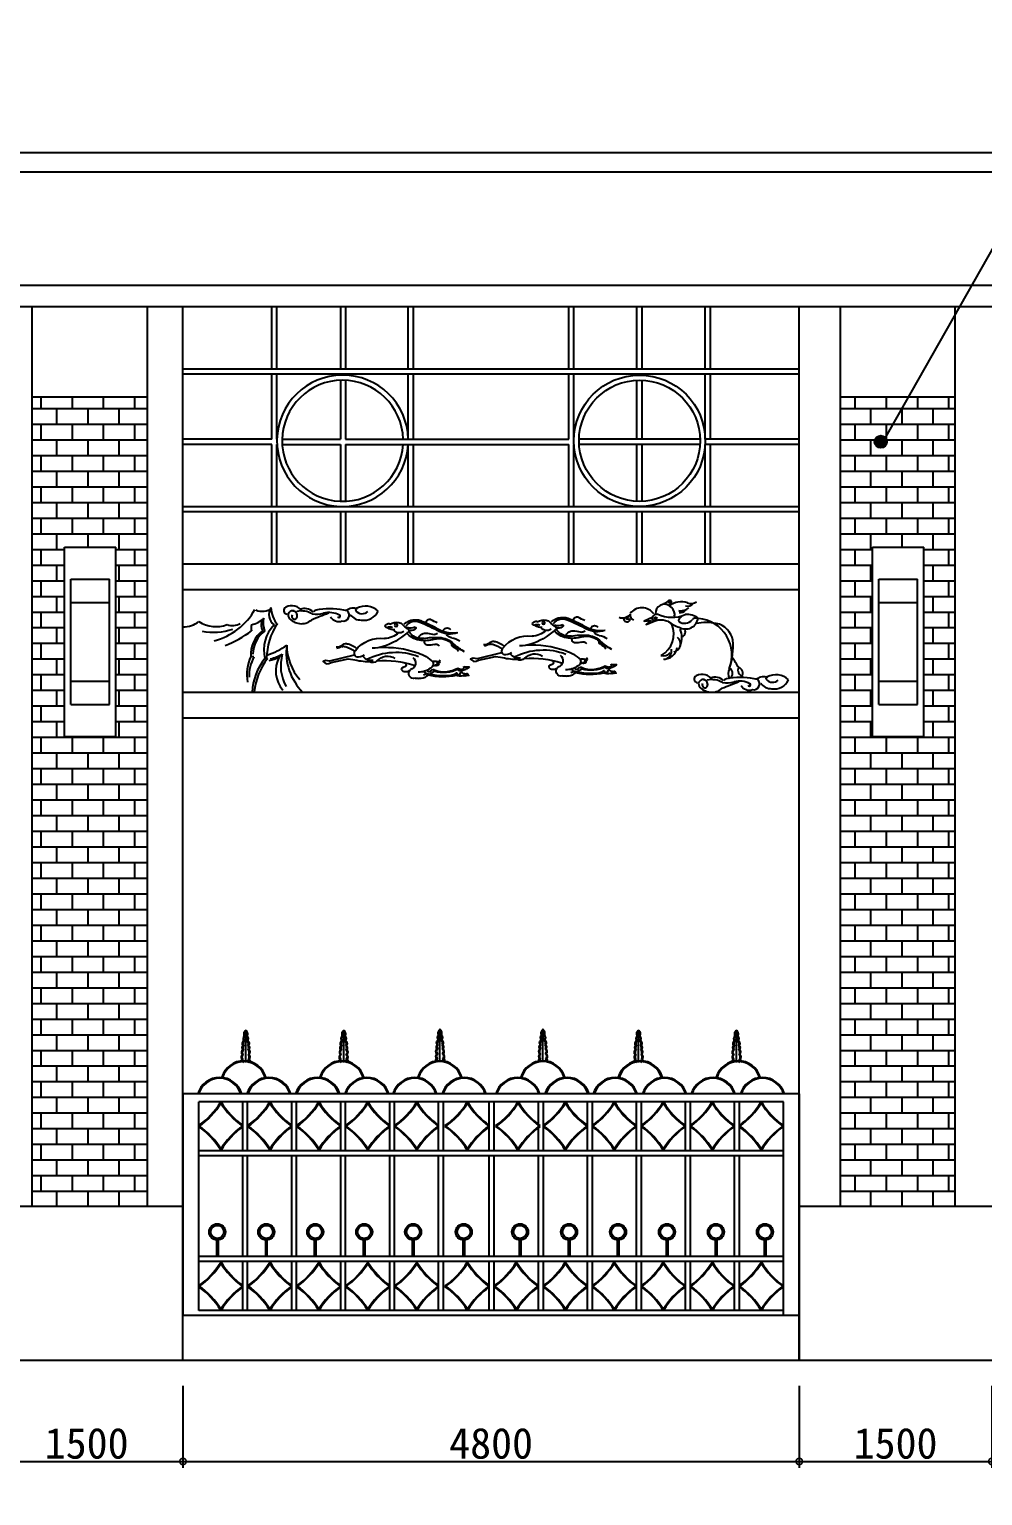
# Model space of a CAD drawing. Extents: x -1337 to 39675, y 27669 to 53445.
# Drawn here: x 24680 to 32106, y 29084 to 40504 of the extents above; entities that cross this region are included whole.
import ezdxf

# ---------------------------------------------------------------- set-up
doc = ezdxf.new("R2010")
doc.units = 0
doc.layers.get('0').update_dxf_attribs({"linetype": 'CONTINUOUS'})
doc.layers.get('DEFPOINTS').update_dxf_attribs({"linetype": 'CONTINUOUS'})
for name, color, linetype in [('LAYER1', 3, 'CONTINUOUS'), ('LAYER2', 4, 'CONTINUOUS'), ('S1', 140, 'CONTINUOUS'), ('S2', 3, 'CONTINUOUS'), ('植物', 92, 'CONTINUOUS')]:
    doc.layers.add(name, color=color, linetype=linetype)
doc.styles.get("Standard").update_dxf_attribs({"font": 'SimSun.ttf'})
doc.dimstyles.new('ISO-25', dxfattribs={"dimtxt": 240, "dimasz": 10, "dimexe": 1.25, "dimexo": 0.625, "dimgap": 20, "dimtad": 1, "dimdec": 0, "dimtxsty": 'STANDARD', "dimblk1": 'DOTSMALL', "dimblk2": 'DOTSMALL', "dimsah": 1, "dimcen": 2.5, "dimazin": 3, "dimtfac": 1, "dimtdec": 4, "dimtmove": 0, "dimatfit": 3, "dimtolj": 1, "dimtzin": 0})

# ---------------------------------------------------------------- blocks, each defined once
blk = doc.blocks.new('A$C233732FE')
at = {"layer": 'S1'}
blk.add_lwpolyline([(820, 444), (1016, 461), (1043, 478), (1065, 476), (1047, 451), (1028, 447), (1009, 448), (935, 438), (873, 431), (840, 415, -0.059079), (725, 357, 5.882484)], format="xyb", dxfattribs=at)
for points in [[(44, 75), (2, 60)], [(310, 108), (266, 85), (206, 61), (157, 47), (124, 45), (111, 50), (112, 39), (103, 32), (91, 32), (79, 42), (75, 42), (70, 34), (63, 25), (55, 25), (49, 20), (39, 18), (34, 11), (29, 0), (45, 1), (53, 8), (61, 3)]]:
    blk.add_lwpolyline(points, dxfattribs=at)
blk.add_circle((435, 556), 11.1, dxfattribs=at)
for centre, radius, start, end in [((453, 493), 88, 86.6452, 131.8438), ((232, -1313), 1907, 82.7631, 83.1924), ((495, 557), 31.8, 45.4202, 137.8628), ((488, 582), 30, 291.7247, 356.8427), ((305, 487), 8.15, 137.1909, 290.8014), ((306, 585), 92.7, 265.6419, 304.8415), ((325, 515), 39.7, 244.8153, 315.9379), ((372, 489), 18.5, 112.4835, 285.3609), ((-96, 796), 544, 327.7798, 334.0592), ((570, 939), 507, 247.5504, 271.5348), ((410, 546), 58.6, 254.3922, 342.0949), ((504, 644), 165, 245.7552, 287.4729), ((439, 600), 76.5, 283.2488, 326.6583), ((501, 519), 44.4, 82.9232, 139.5021), ((665, 270), 244, 56.9734, 117.306), ((907, 423), 138, 116.431, 153.8162), ((779, 444), 36.1, 324.1857, 56.9734), ((1152, 176), 457, 129.3028, 139.7789), ((864, 509), 42.3, 64.5193, 116.431), ((885, 502), 34.9, 82.657, 129.3028), ((907, 598), 56.7, 244.5193, 296.8472), ((916, 748), 212, 262.657, 274.3698), ((832, -317), 783, 105.447, 128.5649), ((669, -111), 496, 82.156, 130.0162), ((876, -413), 785, 105.6295, 126.8563), ((614, 246), 110, 62.4121, 141.2115), ((575, 759), 326, 271.5348, 286.8414), ((688, 383), 45.2, 239.8559, 324.9813), ((684, 431), 76, 276.9143, 344.8966), ((770, 494), 79.8, 252.7179, 298.0877), ((550, 36), 331, 128.5649, 151.9542), ((439, 246), 53.5, 145.5509, 273.6375), ((480, 245), 17.6, 117.5878, 286.6102), ((490, 210), 18.9, 7.4617, 106.6102), ((124, 328), 257, 262.7834, 305.0888), ((138, 273), 196, 272.3384, 312.6087), ((216, 194), 17.4, 213.5769, 323.946), ((225, 187), 21.1, 209.1938, 300.3004), ((237, 181), 27.2, 224.941, 305.69), ((249, 170), 23.4, 67.5945, 143.946), ((252, 205), 45.9, 243.4953, 286.1562), ((297, 190), 39.2, 176.5324, 272.8397), ((282, 120), 16.7, 20.8993, 137.8099), ((295, 139), 26.9, 197.6357, 255.1623), ((340, 293), 149, 252.4001, 290.8215), ((302, 145), 19.9, 257.82, 357.9545), ((339, 103), 19.5, 65.2761, 169.1396), ((356, 131), 13.7, 113.6337, 293.8127), ((446, 39), 79.6, 101.1767, 124.2619), ((429, 156), 38.8, 271.6159, 70.4647), ((472, 224), 38.7, 245.9951, 341.7568), ((34, 134), 80.5, 246.504, 271.0195), ((40, -207), 261, 84.1384, 91.0195), ((61, 77), 17.5, 161.931, 296.5971), ((72, 1), 11.6, 81.597, 168.8823), ((70, 82), 29.2, 264.1384, 341.4086), ((44, 112), 57.1, 296.5971, 327.0813), ((80, 56), 43.6, 261.597, 330.5707), ((133, 400), 324, 262.7067, 272.3384), ((60, 522), 494, 277.1252, 302.5228), ((379, 455), 353, 255.1623, 263.9229), ((370, 151), 55.3, 239.0316, 304.2619)]:
    blk.add_arc(centre, radius, start, end, dxfattribs=at)
at = {"layer": 'S2'}
for centre, radius, start, end in [((-107, 737), 356, 310.7436, 319.6205), ((1042, -401), 1211, 130.7, 138.7401), ((-431, 1104), 885, 311.5958, 317.9711), ((183, 490), 25.4, 4.9829, 139.6205), ((321, 426), 128, 66.277, 137.9711), ((312, 449), 91.3, 56.4642, 130.7), ((245, 497), 112, 279.3281, 350.7967), ((224, 530), 164, 299.3557, 339.1725), ((-52, 592), 257, 281.8354, 324.3415), ((8, 507), 164, 268.8324, 318.7401), ((77, 374), 32.4, 26.1374, 159.7769), ((22, 381), 70.8, 299.8407, 338.6874), ((213, 197), 170, 111.8667, 153.9922), ((196, 218), 136, 92.8619, 148.8267), ((351, -146), 540, 99.3281, 111.8667), ((163, 413), 27.2, 242.2352, 300.3178), ((6112, -9760), 11757, 120.0547, 120.3178), ((176, 614), 261, 272.8619, 299.3557), ((256, 361), 63.8, 36.3692, 120.0547), ((246, 351), 23.8, 300.447, 51.7724), ((-440, 602), 607, 316.4284, 328.8267), ((144, 168), 175, 119.8407, 141.4712), ((-256, 426), 351, 318.7735, 333.9922), ((148, 170), 112, 133.0689, 161.7053), ((60, 264), 16.6, 313.0689, 66.8308), ((204, 283), 33.8, 88.4798, 161.9998), ((207, 416), 99.8, 268.4798, 300.447)]:
    blk.add_arc(centre, radius, start, end, dxfattribs=at)
blk = doc.blocks.new('_DOTSMALL')
at = {"color": 0, "linetype": 'BYBLOCK', "const_width": 0.5}
blk.add_lwpolyline([(-0.0625, 0, 1), (0.0625, 0, 1)], format="xyb", close=True, dxfattribs=at)
blk = doc.blocks.new('*D73')
at = {"color": 0, "linetype": 'BYBLOCK'}
for p, q in [((24823, 29939), (24823, 29301)), ((26323, 29939), (26323, 29301)), ((24823, 29351), (26323, 29351))]:
    blk.add_line(p, q, dxfattribs=at)
at = {"layer": 'DEFPOINTS', "color": 0, "linetype": 'BYBLOCK'}
for p in [(24823, 30139), (26323, 30139), (26323, 29351)]:
    blk.add_point(p, dxfattribs=at)
at = {"color": 0, "linetype": 'BYBLOCK', "xscale": 100, "yscale": 100, "zscale": 100, "rotation": 180}
blk.add_blockref('_DOTSMALL', (24823, 29351), dxfattribs=at)
at = {"color": 0, "linetype": 'BYBLOCK', "xscale": 100, "yscale": 100, "zscale": 100}
blk.add_blockref('_DOTSMALL', (26323, 29351), dxfattribs=at)
at = {"color": 0, "linetype": 'BYBLOCK', "insert": (25573, 29491), "char_height": 240, "attachment_point": 5}
blk.add_mtext('\\A1;1500', dxfattribs=at)
blk = doc.blocks.new('*D74')
at = {"color": 0, "linetype": 'BYBLOCK'}
for p, q in [((26323, 29939), (26323, 29301)), ((31123, 29939), (31123, 29301)), ((26323, 29351), (31123, 29351))]:
    blk.add_line(p, q, dxfattribs=at)
at = {"layer": 'DEFPOINTS', "color": 0, "linetype": 'BYBLOCK'}
for p in [(26323, 30139), (31123, 30139), (31123, 29351)]:
    blk.add_point(p, dxfattribs=at)
at = {"color": 0, "linetype": 'BYBLOCK', "xscale": 100, "yscale": 100, "zscale": 100, "rotation": 180}
blk.add_blockref('_DOTSMALL', (26323, 29351), dxfattribs=at)
at = {"color": 0, "linetype": 'BYBLOCK', "xscale": 100, "yscale": 100, "zscale": 100}
blk.add_blockref('_DOTSMALL', (31123, 29351), dxfattribs=at)
at = {"color": 0, "linetype": 'BYBLOCK', "insert": (28723, 29491), "char_height": 240, "attachment_point": 5}
blk.add_mtext('\\A1;4800', dxfattribs=at)
blk = doc.blocks.new('*D75')
at = {"color": 0, "linetype": 'BYBLOCK'}
for p, q in [((31123, 29939), (31123, 29301)), ((32623, 29939), (32623, 29301)), ((31123, 29351), (32623, 29351))]:
    blk.add_line(p, q, dxfattribs=at)
at = {"layer": 'DEFPOINTS', "color": 0, "linetype": 'BYBLOCK'}
for p in [(31123, 30139), (32623, 30139), (32623, 29351)]:
    blk.add_point(p, dxfattribs=at)
at = {"color": 0, "linetype": 'BYBLOCK', "xscale": 100, "yscale": 100, "zscale": 100, "rotation": 180}
blk.add_blockref('_DOTSMALL', (31123, 29351), dxfattribs=at)
at = {"color": 0, "linetype": 'BYBLOCK', "xscale": 100, "yscale": 100, "zscale": 100}
blk.add_blockref('_DOTSMALL', (32623, 29351), dxfattribs=at)
at = {"color": 0, "linetype": 'BYBLOCK', "insert": (31873, 29491), "char_height": 240, "attachment_point": 5}
blk.add_mtext('\\A1;1500', dxfattribs=at)
blk = doc.blocks.new('*D80')
at = {"color": 0, "linetype": 'BYBLOCK'}
blk.add_line((28424, 41494), (32927, 47894), dxfattribs=at)
at = {"layer": 'DEFPOINTS', "color": 0, "linetype": 'BYBLOCK'}
for p in [(32927, 47894), (19690, 29084)]:
    blk.add_point(p, dxfattribs=at)
at = {"color": 0, "linetype": 'BYBLOCK', "xscale": 100, "yscale": 100, "zscale": 100, "rotation": 54.86444207391177}
blk.add_blockref('_DOTSMALL', (32927, 47894), dxfattribs=at)
at = {"color": 0, "linetype": 'BYBLOCK', "insert": (28607, 41998), "char_height": 240, "attachment_point": 5, "rotation": 54.8644}
blk.add_mtext('\\A1;R23000', dxfattribs=at)
blk = doc.blocks.new('*D81')
at = {"color": 0, "linetype": 'BYBLOCK'}
blk.add_line((29727, 42392), (32034, 45451), dxfattribs=at)
at = {"layer": 'DEFPOINTS', "color": 0, "linetype": 'BYBLOCK'}
for p in [(32034, 45451), (19690, 29084)]:
    blk.add_point(p, dxfattribs=at)
at = {"color": 0, "linetype": 'BYBLOCK', "xscale": 100, "yscale": 100, "zscale": 100, "rotation": 52.97677962619771}
blk.add_blockref('_DOTSMALL', (32034, 45451), dxfattribs=at)
at = {"color": 0, "linetype": 'BYBLOCK', "insert": (29926, 42889), "char_height": 240, "attachment_point": 5, "rotation": 52.9768}
blk.add_mtext('\\A1;R20500', dxfattribs=at)

msp = doc.modelspace()

# ---------------------------------------------------------------- hatches: boundary and pattern name
h = msp.add_hatch()
h.set_pattern_fill('AR-B816', color=8, scale=0.6, style=0)
h.set_pattern_definition([(180, (40133.6, 0), (0, 121.92), []), (90, (40133.6, 0), (121.92, 121.92), [121.92, -121.92])])
h.paths.add_polyline_path([(31891.5, 31338.6), (30997.8, 31338.6), (30997.8, 37642.7), (31891.5, 37642.7)])
h.paths.add_polyline_path([(31642, 34996.9), (31642, 36471.5), (31242, 36471.5), (31242, 34996.9)], flags=16)
h.paths.add_polyline_path([(31592, 35246.9), (31592, 36221.5), (31292, 36221.5), (31292, 35246.9)], flags=0)
h.paths.add_polyline_path([(31292, 36041.5), (31292, 36221.5), (31592, 36221.5), (31592, 36041.5)], flags=0)
h.paths.add_polyline_path([(31592, 35426.9), (31292, 35426.9), (31292, 36041.5), (31592, 36041.5)], flags=0)
h.paths.add_polyline_path([(31292, 35246.9), (31292, 35426.9), (31592, 35426.9), (31592, 35246.9)], flags=0)
h.paths.add_polyline_path([(24703.2, 37642.7), (25601.5, 37642.7), (25601.5, 31338.6), (24703.2, 31338.6)])
h.paths.add_polyline_path([(25349.7, 34996.9), (25349.7, 36471.5), (24949.7, 36471.5), (24949.7, 34996.9)], flags=16)
h.paths.add_polyline_path([(24999.7, 35246.9), (25299.7, 35246.9), (25299.7, 36221.5), (24999.7, 36221.5)], flags=0)
h.paths.add_polyline_path([(25299.7, 35426.9), (24999.7, 35426.9), (24999.7, 36041.5), (25299.7, 36041.5)], flags=0)
h.paths.add_polyline_path([(24999.7, 36041.5), (24999.7, 36221.5), (25299.7, 36221.5), (25299.7, 36041.5)], flags=0)
h.paths.add_polyline_path([(24999.7, 35246.9), (24999.7, 35426.9), (25299.7, 35426.9), (25299.7, 35246.9)], flags=0)
at = {"layer": '植物'}
h = msp.add_hatch(color=256, dxfattribs=at)
edge = h.paths.add_edge_path()
edge.add_arc((31312.2, 37292.9), 48.1, 0, 360)

# ---------------------------------------------------------------- linework, layer by layer
at = {"color": 2}
for p, q in [((25876.9, 30838.6), (25876.9, 38342.4)), ((30676.9, 30138.6), (30676.9, 38342.4)), ((30676.9, 30838.6), (30676.9, 38342.4)), ((24703.2, 37642.7), (25601.5, 37642.7)), ((30997.8, 37642.7), (31891.5, 37642.7)), ((25877, 32214.1), (25877, 30488.6)), ((24376.9, 31338.6), (25876.9, 31338.6)), ((30676.9, 31338.6), (32176.9, 31338.6)), ((25876.9, 30138.6), (25876.9, 30838.6)), ((30677, 30488.6), (25876.9, 30488.6))]:
    msp.add_line(p, q, dxfattribs=at)
at = {"color": 3}
for p, q in [((30677, 32214.1), (25876.9, 32214.1)), ((25876.9, 32214.1), (25876.9, 30488.6)), ((30677, 32214.1), (30677, 30488.6)), ((30554.4, 32150.5), (25999.5, 32150.5)), ((25999.5, 30526.7), (25999.5, 32150.5)), ((26342.8, 31769.1), (26342.8, 32150.5)), ((26380.9, 31769.1), (26380.9, 32150.5)), ((26724.2, 31769.1), (26724.2, 32150.5)), ((26762.4, 31769.1), (26762.4, 32150.5)), ((27105.6, 31769.1), (27105.6, 32150.5)), ((27143.8, 31769.1), (27143.8, 32150.5)), ((27487.1, 31769.1), (27487.1, 32150.5)), ((27525.2, 31769.1), (27525.2, 32150.5)), ((27868.5, 31769.1), (27868.5, 32150.5)), ((27906.6, 31769.1), (27906.6, 32150.5)), ((28262.7, 31769.1), (28262.7, 32150.5)), ((28300.8, 31769.1), (28300.8, 32150.5)), ((28647.2, 31769.1), (28647.2, 32150.5)), ((28685.4, 31769.1), (28685.4, 32150.5)), ((29028.7, 31769.1), (29028.7, 32150.5)), ((29066.8, 31769.1), (29066.8, 32150.5)), ((29410.1, 31769.1), (29410.1, 32150.5)), ((29448.2, 31769.1), (29448.2, 32150.5)), ((29791.5, 31769.1), (29791.5, 32150.5)), ((29829.7, 31769.1), (29829.7, 32150.5)), ((30173, 31769.1), (30173, 32150.5)), ((30211.1, 31769.1), (30211.1, 32150.5)), ((30554.4, 30488.6), (30554.4, 32150.5)), ((30554.4, 31769.1), (25999.5, 31769.1)), ((30554.4, 31731), (25999.5, 31731)), ((26342.8, 30946.3), (26342.8, 31731)), ((26380.9, 30946.3), (26380.9, 31731)), ((26724.2, 30946.3), (26724.2, 31731)), ((26762.4, 30946.3), (26762.4, 31731)), ((27105.6, 30946.3), (27105.6, 31731)), ((27143.8, 30946.3), (27143.8, 31731)), ((27487.1, 30946.3), (27487.1, 31731)), ((27525.2, 30946.3), (27525.2, 31731)), ((27868.5, 30946.3), (27868.5, 31731)), ((27906.6, 30946.3), (27906.6, 31731)), ((28262.7, 30946.3), (28262.7, 31731)), ((28300.8, 30946.3), (28300.8, 31731)), ((28647.2, 30946.3), (28647.2, 31731)), ((28685.4, 30946.3), (28685.4, 31731)), ((29028.7, 30946.3), (29028.7, 31731)), ((29066.8, 30946.3), (29066.8, 31731)), ((29410.1, 30946.3), (29410.1, 31731)), ((29448.2, 30946.3), (29448.2, 31731)), ((29791.5, 30946.3), (29791.5, 31731)), ((29829.7, 30946.3), (29829.7, 31731)), ((30173, 30946.3), (30173, 31731)), ((30211.1, 30946.3), (30211.1, 31731)), ((30554.4, 30946.3), (25999.5, 30946.3)), ((30554.4, 30908.2), (25999.5, 30908.2)), ((26342.8, 30526.7), (26342.8, 30908.2)), ((26380.9, 30526.7), (26380.9, 30908.2)), ((26724.2, 30526.7), (26724.2, 30908.2)), ((26762.4, 30526.7), (26762.4, 30908.2)), ((27105.6, 30526.7), (27105.6, 30908.2)), ((27143.8, 30526.7), (27143.8, 30908.2)), ((27487.1, 30526.7), (27487.1, 30908.2)), ((27525.2, 30526.7), (27525.2, 30908.2)), ((27868.5, 30526.7), (27868.5, 30908.2)), ((27906.6, 30526.7), (27906.6, 30908.2)), ((28262.7, 30526.7), (28262.7, 30908.2)), ((28300.8, 30526.7), (28300.8, 30908.2)), ((28647.2, 30526.7), (28647.2, 30908.2)), ((28685.4, 30526.7), (28685.4, 30908.2)), ((29028.7, 30526.7), (29028.7, 30908.2)), ((29066.8, 30526.7), (29066.8, 30908.2)), ((29410.1, 30526.7), (29410.1, 30908.2)), ((29448.2, 30526.7), (29448.2, 30908.2)), ((29791.5, 30526.7), (29791.5, 30908.2)), ((29829.7, 30526.7), (29829.7, 30908.2)), ((30173, 30526.7), (30173, 30908.2)), ((30211.1, 30526.7), (30211.1, 30908.2)), ((30554.4, 30526.7), (25999.5, 30526.7))]:
    msp.add_line(p, q, dxfattribs=at)
at = {"color": 6}
msp.add_line((-1336.7, 30138.6), (39303.1, 30138.6), dxfattribs=at)
at = {"layer": 'LAYER1', "color": 4}
for p, q in [((39276.9, 39542.4), (856.7, 39542.4)), ((39276.9, 38342.4), (856.7, 38342.4)), ((24703.2, 31338.6), (24703.2, 38342.4)), ((25601.5, 31338.6), (25601.5, 38342.4)), ((26568.9, 37857.5), (26568.9, 38342.4)), ((26608.9, 37857.5), (26608.9, 38342.4)), ((27104, 38342.4), (27104, 37857.5)), ((27144, 38342.4), (27144, 37857.5)), ((27632.1, 37857.5), (27632.1, 38342.4)), ((27672.1, 37857.5), (27672.1, 38342.4)), ((28881.8, 37857.5), (28881.8, 38342.4)), ((28921.8, 37857.5), (28921.8, 38342.4)), ((29409.9, 38342.4), (29409.9, 37857.5)), ((29449.9, 38342.4), (29449.9, 37857.5)), ((29945, 37857.5), (29945, 38342.4)), ((29985, 37857.5), (29985, 38342.4)), ((30997.8, 31338.6), (30997.8, 38342.4)), ((31891.5, 31338.6), (31891.5, 38342.4)), ((30676.9, 37857.5), (25876.9, 37857.5)), ((30676.9, 37817.5), (25876.9, 37817.5)), ((26568.9, 37311.7), (26568.9, 37817.5)), ((26608.9, 37311.7), (26608.9, 37817.5)), ((27632.1, 37311.7), (27632.1, 37817.5)), ((27672.1, 37311.7), (27672.1, 37817.5)), ((28881.8, 37311.7), (28881.8, 37817.5)), ((28921.8, 37311.7), (28921.8, 37817.5)), ((29945, 37311.7), (29945, 37817.5)), ((29985, 37311.7), (29985, 37817.5)), ((27104, 37771.4), (27104, 37311.7)), ((27144, 37771.1), (27144, 37311.7)), ((29409.9, 37771.1), (29409.9, 37311.7)), ((29449.9, 37771.4), (29449.9, 37311.7)), ((26568.9, 37311.7), (25876.9, 37311.7)), ((26568.9, 37271.7), (25876.9, 37271.7)), ((26568.9, 36788.4), (26568.9, 37271.7)), ((26608.9, 36788.4), (26608.9, 37271.7)), ((26648.9, 37311.7), (27104, 37311.7)), ((26649.6, 37271.7), (27104, 37271.7)), ((27104, 37271.7), (27104, 36828.4)), ((27144, 37311.7), (28881.8, 37311.7)), ((27144, 37271.7), (28881.8, 37271.7)), ((27144, 37271.7), (27144, 36828.7)), ((27632.1, 36788.4), (27632.1, 37271.7)), ((27672.1, 36788.4), (27672.1, 37271.7)), ((28881.8, 36788.4), (28881.8, 37271.7)), ((28921.8, 36788.4), (28921.8, 37271.7)), ((29904.9, 37311.7), (28961.7, 37311.7)), ((29904.3, 37271.7), (28962.4, 37271.7)), ((29409.9, 37271.7), (29409.9, 36828.7)), ((29449.9, 37271.7), (29449.9, 36828.4)), ((30676.9, 37271.7), (29944.3, 37271.7)), ((30676.9, 37311.7), (29945, 37311.7)), ((29945, 36788.4), (29945, 37271.7)), ((29985, 36788.4), (29985, 37271.7)), ((25876.9, 36788.4), (30676.9, 36788.5)), ((25876.9, 36748.4), (30676.9, 36748.5)), ((26568.9, 36342.4), (26568.9, 36748.4)), ((26608.9, 36342.4), (26608.9, 36748.4)), ((27104, 36748.4), (27104, 36342.4)), ((27144, 36748.4), (27144, 36342.4)), ((27632.1, 36342.4), (27632.1, 36748.4)), ((27672.1, 36342.4), (27672.1, 36748.4)), ((28881.8, 36342.4), (28881.8, 36748.4)), ((28921.8, 36342.4), (28921.8, 36748.4)), ((29409.9, 36748.4), (29409.9, 36342.4)), ((29449.9, 36748.4), (29449.9, 36342.4)), ((29945, 36342.4), (29945, 36748.4)), ((29985, 36342.4), (29985, 36748.4)), ((24955, 34996.9), (24955, 36471.5)), ((24955, 36471.5), (25354.9, 36471.5)), ((25354.9, 34996.9), (25354.9, 36471.5)), ((31247.3, 34996.9), (31247.3, 36471.5)), ((31247.3, 36471.5), (31647.2, 36471.5)), ((31647.2, 34996.9), (31647.2, 36471.5)), ((25005, 36221.5), (25304.9, 36221.5)), ((25005, 35246.9), (25005, 36221.5)), ((25304.9, 35246.9), (25304.9, 36221.5)), ((31297.3, 36221.5), (31597.2, 36221.5)), ((31297.3, 35246.9), (31297.3, 36221.5)), ((31597.2, 35246.9), (31597.2, 36221.5)), ((25876.9, 36142.4), (30676.9, 36142.4)), ((25005, 36041.5), (25304.9, 36041.5)), ((31297.3, 36041.5), (31597.2, 36041.5)), ((25005, 35426.9), (25304.9, 35426.9)), ((31297.3, 35426.9), (31597.2, 35426.9)), ((25876.9, 35342.4), (30676.9, 35342.4)), ((25005, 35246.9), (25304.9, 35246.9)), ((31297.3, 35246.9), (31597.2, 35246.9)), ((24955, 34996.9), (25354.9, 34996.9)), ((31247.3, 34996.9), (31647.2, 34996.9))]:
    msp.add_line(p, q, dxfattribs=at)
at = {"layer": 'LAYER1'}
for p, q in [((39276.9, 39392.4), (856.7, 39392.4)), ((39276.9, 38509.9), (856.7, 38509.9)), ((25876.9, 36342.4), (30676.9, 36342.4)), ((25876.9, 35142.4), (30676.9, 35142.4)), ((30678.3, 30138.6), (30678.3, 30838.6)), ((24376.9, 30138.6), (25875.2, 30138.6))]:
    msp.add_line(p, q, dxfattribs=at)
at = {"layer": 'LAYER1', "color": 4}
for radius in [511.7, 471.7]:
    msp.add_circle((29433.3, 37299.9), radius, dxfattribs=at)
for radius, start, end in [(511.7, 1.32505, 356.8449), (471.7, 1.43743, 356.57707)]:
    msp.add_arc((27120.5, 37299.9), radius, start, end, dxfattribs=at)
at = {"layer": 'LAYER2', "color": 9, "linetype": 'BYBLOCK'}
for p, q in [((26366.4, 32458.7), (26366.4, 32705.2)), ((27129.2, 32458.7), (27129.2, 32705.2)), ((27878.6, 32465.1), (27878.6, 32711.6)), ((28680.4, 32465.1), (28680.4, 32711.6)), ((29424.7, 32458.7), (29424.7, 32705.2)), ((30187.5, 32458.7), (30187.5, 32705.2)), ((26137.2, 31075), (26137.2, 30946.9)), ((26150, 31075), (26150, 30946.9)), ((26518.7, 31075), (26518.7, 30946.9)), ((26531.4, 31075), (26531.4, 30946.9)), ((26900.1, 31075), (26900.1, 30946.9)), ((26912.8, 31075), (26912.8, 30946.9)), ((27281.5, 31075), (27281.5, 30946.9)), ((27294.2, 31075), (27294.2, 30946.9)), ((27663, 31075), (27663, 30946.9)), ((27675.7, 31075), (27675.7, 30946.9)), ((28057.1, 31075), (28057.1, 30946.9)), ((28069.8, 31075), (28069.8, 30946.9)), ((28496.8, 31075), (28496.8, 30946.9)), ((28509.5, 31075), (28509.5, 30946.9)), ((28878.2, 31075), (28878.2, 30946.9)), ((28890.9, 31075), (28890.9, 30946.9)), ((29259.7, 31075), (29259.7, 30946.9)), ((29272.4, 31075), (29272.4, 30946.9)), ((29641.1, 31075), (29641.1, 30946.9)), ((29653.8, 31075), (29653.8, 30946.9)), ((30022.5, 31075), (30022.5, 30946.9)), ((30035.2, 31075), (30035.2, 30946.9)), ((30403.9, 31075), (30403.9, 30946.9)), ((30416.7, 31075), (30416.7, 30946.9))]:
    msp.add_line(p, q, dxfattribs=at)
for centre, radius in [((26144.2, 31138.4), 63.6), ((26144.2, 31138.4), 50.9), ((26525.6, 31138.4), 63.6), ((26525.6, 31138.4), 50.9), ((26907.1, 31138.4), 63.6), ((26907.1, 31138.4), 50.9), ((27288.5, 31138.4), 63.6), ((27288.5, 31138.4), 50.9), ((27669.9, 31138.4), 63.6), ((27669.9, 31138.4), 50.9), ((28064.1, 31138.4), 63.6), ((28064.1, 31138.4), 50.9), ((28502.6, 31138.4), 63.6), ((28502.6, 31138.4), 50.9), ((28884, 31138.4), 63.6), ((28884, 31138.4), 50.9), ((29265.4, 31138.4), 63.6), ((29265.4, 31138.4), 50.9), ((29646.8, 31138.4), 63.6), ((29646.8, 31138.4), 50.9), ((30028.3, 31138.4), 63.6), ((30028.3, 31138.4), 50.9), ((30409.7, 31138.4), 63.6), ((30409.7, 31138.4), 50.9)]:
    msp.add_circle(centre, radius, dxfattribs=at)
for centre, radius, start, end in [((26367.1, 32645), 22.4, 122.65516, 233.97324), ((26381.7, 32680.4), 31.3, 114.33289, 211.73114), ((26381.8, 32644.3), 30.1, 142.70706, 222.75119), ((26390, 32678.3), 35.5, 131.49641, 205.2128), ((26350.8, 32680.4), 31.3, 328.26886, 65.66711), ((26342.5, 32678.3), 35.5, 334.7872, 48.50359), ((26350.7, 32644.3), 30.1, 317.24881, 37.29294), ((26365.4, 32645), 22.4, 306.02676, 57.34484), ((27130, 32645), 22.4, 122.65516, 233.97324), ((27144.5, 32680.4), 31.3, 114.33289, 211.73114), ((27144.6, 32644.3), 30.1, 142.70706, 222.75119), ((27152.8, 32678.3), 35.5, 131.49641, 205.2128), ((27113.7, 32680.4), 31.3, 328.26886, 65.66711), ((27105.3, 32678.3), 35.5, 334.7872, 48.50359), ((27113.5, 32644.3), 30.1, 317.24881, 37.29294), ((27128.2, 32645), 22.4, 306.02676, 57.34484), ((27879.6, 32651.4), 22.4, 122.65516, 233.97324), ((27894.2, 32686.7), 31.3, 114.33289, 211.73114), ((27894.3, 32650.7), 30.1, 142.70706, 222.75119), ((27902.5, 32684.7), 35.5, 131.49641, 205.2128), ((27863.3, 32686.7), 31.3, 328.26886, 65.66711), ((27855, 32684.7), 35.5, 334.7872, 48.50359), ((27863.2, 32650.7), 30.1, 317.24881, 37.29294), ((27877.9, 32651.4), 22.4, 306.02676, 57.34484), ((28681.4, 32651.4), 22.4, 122.65516, 233.97324), ((28696, 32686.7), 31.3, 114.33289, 211.73114), ((28696.1, 32650.7), 30.1, 142.70706, 222.75119), ((28704.3, 32684.7), 35.5, 131.49641, 205.2128), ((28665.2, 32686.7), 31.3, 328.26886, 65.66711), ((28656.8, 32684.7), 35.5, 334.7872, 48.50359), ((28665, 32650.7), 30.1, 317.24881, 37.29294), ((28679.7, 32651.4), 22.4, 306.02676, 57.34484), ((29425.7, 32645), 22.4, 122.65516, 233.97324), ((29440.2, 32680.4), 31.3, 114.33289, 211.73114), ((29440.4, 32644.3), 30.1, 142.70706, 222.75119), ((29448.5, 32678.3), 35.5, 131.49641, 205.2128), ((29409.4, 32680.4), 31.3, 328.26886, 65.66711), ((29401.1, 32678.3), 35.5, 334.7872, 48.50359), ((29409.3, 32644.3), 30.1, 317.24881, 37.29294), ((29423.9, 32645), 22.4, 306.02676, 57.34484), ((30188.5, 32645), 22.4, 122.65516, 233.97324), ((30203.1, 32680.4), 31.3, 114.33289, 211.73114), ((30203.2, 32644.3), 30.1, 142.70706, 222.75119), ((30211.4, 32678.3), 35.5, 131.49641, 205.2128), ((30172.2, 32680.4), 31.3, 328.26886, 65.66711), ((30163.9, 32678.3), 35.5, 334.7872, 48.50359), ((30172.1, 32644.3), 30.1, 317.24881, 37.29294), ((30186.8, 32645), 22.4, 306.02676, 57.34484), ((26356.7, 32538.2), 24.3, 124.39892, 225.63082), ((26353.4, 32572.8), 17.9, 117.19569, 234.62766), ((26360.3, 32605.3), 22.5, 106.61569, 227.6078), ((26365, 32537.9), 25.7, 129.41559, 223.07336), ((26366.5, 32572.7), 23.7, 132.32729, 219.0316), ((26366.6, 32603.1), 21.2, 107.10027, 215.34684), ((26349.6, 32591), 0.376, 215.34684, 324.65316), ((26365.9, 32603.1), 21.2, 324.65316, 72.89973), ((26372.1, 32605.3), 22.5, 312.3922, 73.38431), ((26366, 32572.7), 23.7, 320.9684, 47.67271), ((26382.9, 32591), 0.376, 215.34684, 324.65316), ((26367.5, 32537.9), 25.7, 316.92664, 50.58441), ((26379.1, 32572.8), 17.9, 305.37234, 62.80431), ((26375.8, 32538.2), 24.3, 314.36918, 55.60108), ((27119.6, 32538.2), 24.3, 124.39892, 225.63082), ((27116.2, 32572.8), 17.9, 117.19569, 234.62766), ((27123.2, 32605.3), 22.5, 106.61569, 227.6078), ((27127.8, 32537.9), 25.7, 129.41559, 223.07336), ((27129.3, 32572.7), 23.7, 132.32729, 219.0316), ((27129.4, 32603.1), 21.2, 107.10027, 215.34684), ((27112.4, 32591), 0.376, 215.34684, 324.65316), ((27128.8, 32603.1), 21.2, 324.65316, 72.89973), ((27135, 32605.3), 22.5, 312.3922, 73.38431), ((27128.8, 32572.7), 23.7, 320.9684, 47.67271), ((27145.7, 32591), 0.376, 215.34684, 324.65316), ((27130.3, 32537.9), 25.7, 316.92664, 50.58441), ((27141.9, 32572.8), 17.9, 305.37234, 62.80431), ((27138.6, 32538.2), 24.3, 314.36918, 55.60108), ((27869.2, 32544.6), 24.3, 124.39892, 225.63082), ((27865.9, 32579.2), 17.9, 117.19569, 234.62766), ((27872.8, 32611.7), 22.5, 106.61569, 227.6078), ((27877.5, 32544.2), 25.7, 129.41559, 223.07336), ((27879, 32579), 23.7, 132.32729, 219.0316), ((27879.1, 32609.4), 21.2, 107.10027, 215.34684), ((27862.1, 32597.4), 0.376, 215.34684, 324.65316), ((27878.4, 32609.4), 21.2, 324.65316, 72.89973), ((27884.6, 32611.7), 22.5, 312.3922, 73.38431), ((27878.5, 32579), 23.7, 320.9684, 47.67271), ((27895.4, 32597.4), 0.376, 215.34684, 324.65316), ((27880, 32544.2), 25.7, 316.92664, 50.58441), ((27891.6, 32579.2), 17.9, 305.37234, 62.80431), ((27888.3, 32544.6), 24.3, 314.36918, 55.60108), ((28671.1, 32544.6), 24.3, 124.39892, 225.63082), ((28667.7, 32579.2), 17.9, 117.19569, 234.62766), ((28674.7, 32611.7), 22.5, 106.61569, 227.6078), ((28679.3, 32544.2), 25.7, 129.41559, 223.07336), ((28680.8, 32579), 23.7, 132.32729, 219.0316), ((28680.9, 32609.4), 21.2, 107.10027, 215.34684), ((28663.9, 32597.4), 0.376, 215.34684, 324.65316), ((28680.3, 32609.4), 21.2, 324.65316, 72.89973), ((28686.5, 32611.7), 22.5, 312.3922, 73.38431), ((28680.3, 32579), 23.7, 320.9684, 47.67271), ((28697.2, 32597.4), 0.376, 215.34684, 324.65316), ((28681.8, 32544.2), 25.7, 316.92664, 50.58441), ((28693.4, 32579.2), 17.9, 305.37234, 62.80431), ((28690.1, 32544.6), 24.3, 314.36918, 55.60108), ((29415.3, 32538.2), 24.3, 124.39892, 225.63082), ((29411.9, 32572.8), 17.9, 117.19569, 234.62766), ((29418.9, 32605.3), 22.5, 106.61569, 227.6078), ((29423.6, 32537.9), 25.7, 129.41559, 223.07336), ((29425.1, 32572.7), 23.7, 132.32729, 219.0316), ((29425.1, 32603.1), 21.2, 107.10027, 215.34684), ((29408.2, 32591), 0.376, 215.34684, 324.65316), ((29424.5, 32603.1), 21.2, 324.65316, 72.89973), ((29430.7, 32605.3), 22.5, 312.3922, 73.38431), ((29424.6, 32572.7), 23.7, 320.9684, 47.67271), ((29441.5, 32591), 0.376, 215.34684, 324.65316), ((29426.1, 32537.9), 25.7, 316.92664, 50.58441), ((29437.7, 32572.8), 17.9, 305.37234, 62.80431), ((29434.3, 32538.2), 24.3, 314.36918, 55.60108), ((30178.1, 32538.2), 24.3, 124.39892, 225.63082), ((30174.8, 32572.8), 17.9, 117.19569, 234.62766), ((30181.8, 32605.3), 22.5, 106.61569, 227.6078), ((30186.4, 32537.9), 25.7, 129.41559, 223.07336), ((30187.9, 32572.7), 23.7, 132.32729, 219.0316), ((30188, 32603.1), 21.2, 107.10027, 215.34684), ((30171, 32591), 0.376, 215.34684, 324.65316), ((30187.3, 32603.1), 21.2, 324.65316, 72.89973), ((30193.5, 32605.3), 22.5, 312.3922, 73.38431), ((30187.4, 32572.7), 23.7, 320.9684, 47.67271), ((30204.3, 32591), 0.376, 215.34684, 324.65316), ((30188.9, 32537.9), 25.7, 316.92664, 50.58441), ((30200.5, 32572.8), 17.9, 305.37234, 62.80431), ((30197.2, 32538.2), 24.3, 314.36918, 55.60108), ((26351.8, 32292.6), 178.9, 16.34318, 163.65682), ((26351.8, 32292.6), 172.5, 16.34318, 163.65682), ((26347.3, 32467.9), 18, 123.95561, 218.31885), ((26354.1, 32500.1), 24.3, 124.39892, 225.63082), ((26362.4, 32499.8), 25.7, 129.41559, 223.07336), ((26356.5, 32471.5), 16.6, 139.93267, 236.46448), ((26373.5, 32471.5), 16.6, 303.53552, 40.06733), ((26367.5, 32499.8), 25.7, 316.92664, 50.58441), ((26375.8, 32500.1), 24.3, 314.36918, 55.60108), ((26382.6, 32467.9), 18, 321.68115, 56.04439), ((27114.6, 32292.6), 178.9, 16.34318, 163.65682), ((27114.6, 32292.6), 172.5, 16.34318, 163.65682), ((27110.2, 32467.9), 18, 123.95561, 218.31885), ((27117, 32500.1), 24.3, 124.39892, 225.63082), ((27125.2, 32499.8), 25.7, 129.41559, 223.07336), ((27119.3, 32471.5), 16.6, 139.93267, 236.46448), ((27136.3, 32471.5), 16.6, 303.53552, 40.06733), ((27130.3, 32499.8), 25.7, 316.92664, 50.58441), ((27138.6, 32500.1), 24.3, 314.36918, 55.60108), ((27145.5, 32467.9), 18, 321.68115, 56.04439), ((27877.9, 32292.6), 178.9, 16.34318, 163.65682), ((27877.9, 32292.6), 172.5, 16.34318, 163.65682), ((27862.3, 32474.3), 18, 123.95561, 218.31885), ((27869.2, 32506.5), 24.3, 124.39892, 225.63082), ((27877.5, 32506.1), 25.7, 129.41559, 223.07336), ((27871.5, 32477.8), 16.6, 139.93267, 236.46448), ((27888.5, 32477.8), 16.6, 303.53552, 40.06733), ((27882.6, 32506.1), 25.7, 316.92664, 50.58441), ((27890.8, 32506.5), 24.3, 314.36918, 55.60108), ((27897.7, 32474.3), 18, 321.68115, 56.04439), ((28679.7, 32292.6), 178.9, 16.34318, 163.65682), ((28679.7, 32292.6), 172.5, 16.34318, 163.65682), ((28664.2, 32474.3), 18, 123.95561, 218.31885), ((28671.1, 32506.5), 24.3, 124.39892, 225.63082), ((28679.3, 32506.1), 25.7, 129.41559, 223.07336), ((28673.3, 32477.8), 16.6, 139.93267, 236.46448), ((28690.3, 32477.8), 16.6, 303.53552, 40.06733), ((28684.4, 32506.1), 25.7, 316.92664, 50.58441), ((28692.7, 32506.5), 24.3, 314.36918, 55.60108), ((28699.5, 32474.3), 18, 321.68115, 56.04439), ((29439.3, 32292.6), 178.9, 16.34318, 163.65682), ((29439.3, 32292.6), 172.5, 16.34318, 163.65682), ((29408.4, 32467.9), 18, 123.95561, 218.31885), ((29415.3, 32500.1), 24.3, 124.39892, 225.63082), ((29423.6, 32499.8), 25.7, 129.41559, 223.07336), ((29417.6, 32471.5), 16.6, 139.93267, 236.46448), ((29434.6, 32471.5), 16.6, 303.53552, 40.06733), ((29428.7, 32499.8), 25.7, 316.92664, 50.58441), ((29436.9, 32500.1), 24.3, 314.36918, 55.60108), ((29443.7, 32467.9), 18, 321.68115, 56.04439), ((30202.1, 32292.6), 178.9, 16.34318, 163.65682), ((30202.1, 32292.6), 172.5, 16.34318, 163.65682), ((30171.3, 32467.9), 18, 123.95561, 218.31885), ((30178.1, 32500.1), 24.3, 124.39892, 225.63082), ((30186.4, 32499.8), 25.7, 129.41559, 223.07336), ((30180.4, 32471.5), 16.6, 139.93267, 236.46448), ((30197.4, 32471.5), 16.6, 303.53552, 40.06733), ((30191.5, 32499.8), 25.7, 316.92664, 50.58441), ((30199.8, 32500.1), 24.3, 314.36918, 55.60108), ((30206.6, 32467.9), 18, 321.68115, 56.04439), ((26163.3, 32162.7), 178.9, 16.34318, 163.65682), ((26163.3, 32162.7), 172.5, 16.34318, 163.65682), ((26546.8, 32162.7), 178.9, 16.34318, 163.65682), ((26546.8, 32162.7), 172.5, 16.34318, 163.65682), ((26926.1, 32162.7), 178.9, 16.34318, 163.65682), ((26926.1, 32162.7), 172.5, 16.34318, 163.65682), ((27309.6, 32162.7), 178.9, 16.34318, 163.65682), ((27309.6, 32162.7), 172.5, 16.34318, 163.65682), ((27682.9, 32162.7), 178.9, 16.34318, 163.65682), ((27682.9, 32162.7), 172.5, 16.34318, 163.65682), ((28066.4, 32162.7), 178.9, 16.34318, 163.65682), ((28066.4, 32162.7), 172.5, 16.34318, 163.65682), ((28484.7, 32162.7), 178.9, 16.34318, 163.65682), ((28484.7, 32162.7), 172.5, 16.34318, 163.65682), ((28868.2, 32162.7), 178.9, 16.34318, 163.65682), ((28868.2, 32162.7), 172.5, 16.34318, 163.65682), ((29244.3, 32162.7), 178.9, 16.34318, 163.65682), ((29244.3, 32162.7), 172.5, 16.34318, 163.65682), ((29627.8, 32162.7), 178.9, 16.34318, 163.65682), ((29627.8, 32162.7), 172.5, 16.34318, 163.65682), ((30007.1, 32162.7), 178.9, 16.34318, 163.65682), ((30007.1, 32162.7), 172.5, 16.34318, 163.65682), ((30390.6, 32162.7), 178.9, 16.34318, 163.65682), ((30390.6, 32162.7), 172.5, 16.34318, 163.65682), ((25636.7, 32477.2), 626.8, 305.37255, 328.58237), ((25636.7, 32477.2), 633.1, 304.96515, 328.58237), ((26708.8, 32477.2), 633.1, 211.41763, 234.686), ((26708.8, 32477.2), 626.8, 211.41763, 234.27326), ((26018.1, 32477.2), 626.8, 305.37255, 328.58237), ((26018.1, 32477.2), 633.1, 304.96515, 328.58237), ((27090.2, 32477.2), 633.1, 211.41763, 234.686), ((27090.2, 32477.2), 626.8, 211.41763, 234.27326), ((26399.5, 32477.2), 626.8, 305.37255, 328.58237), ((26399.5, 32477.2), 633.1, 304.96515, 328.58237), ((27471.6, 32477.2), 633.1, 211.41763, 234.686), ((27471.6, 32477.2), 626.8, 211.41763, 234.27326), ((26781, 32477.2), 626.8, 305.37255, 328.58237), ((26781, 32477.2), 633.1, 304.96515, 328.58237), ((27853.1, 32477.2), 633.1, 211.41763, 234.686), ((27853.1, 32477.2), 626.8, 211.41763, 234.27326), ((27162.4, 32477.2), 626.8, 305.37255, 328.58237), ((27162.4, 32477.2), 633.1, 304.96515, 328.58237), ((28234.5, 32477.2), 633.1, 211.41763, 234.686), ((28234.5, 32477.2), 626.8, 211.41763, 234.27326), ((27556.6, 32477.2), 626.8, 305.37255, 328.58237), ((27556.6, 32477.2), 633.1, 304.96515, 328.58237), ((28628.6, 32477.2), 633.1, 211.41763, 234.686), ((28628.6, 32477.2), 626.8, 211.41763, 234.27326), ((27950.7, 32477.2), 626.8, 305.37255, 328.58237), ((27950.7, 32477.2), 633.1, 304.96515, 328.58237), ((29022.8, 32477.2), 633.1, 211.41763, 234.686), ((29022.8, 32477.2), 626.8, 211.41763, 234.27326), ((28319.4, 32477.2), 626.8, 305.72674, 328.58237), ((28319.4, 32477.2), 633.1, 305.314, 328.58237), ((29391.5, 32477.2), 633.1, 211.41763, 235.03485), ((29391.5, 32477.2), 626.8, 211.41763, 234.62745), ((28700.8, 32477.2), 626.8, 305.72674, 328.58237), ((28700.8, 32477.2), 633.1, 305.314, 328.58237), ((29772.9, 32477.2), 633.1, 211.41763, 235.03485), ((29772.9, 32477.2), 626.8, 211.41763, 234.62745), ((29082.3, 32477.2), 626.8, 305.72674, 328.58237), ((29082.3, 32477.2), 633.1, 305.314, 328.58237), ((30154.4, 32477.2), 633.1, 211.41763, 235.03485), ((30154.4, 32477.2), 626.8, 211.41763, 234.62745), ((29463.7, 32477.2), 626.8, 305.72674, 328.58237), ((29463.7, 32477.2), 633.1, 305.314, 328.58237), ((30535.8, 32477.2), 633.1, 211.41763, 235.03485), ((30535.8, 32477.2), 626.8, 211.41763, 234.62745), ((29845.1, 32477.2), 626.8, 305.72674, 328.58237), ((29845.1, 32477.2), 633.1, 305.314, 328.58237), ((30917.2, 32477.2), 633.1, 211.41763, 235.03485), ((30917.2, 32477.2), 626.8, 211.41763, 234.62745), ((25636.7, 31448.3), 633.1, 31.41763, 55.03485), ((25636.7, 31448.3), 626.8, 31.41763, 54.62745), ((26708.8, 31448.3), 633.1, 125.314, 148.58237), ((26708.8, 31448.3), 626.8, 125.72674, 148.58237), ((26018.1, 31448.3), 633.1, 31.41763, 55.03485), ((26018.1, 31448.3), 626.8, 31.41763, 54.62745), ((27090.2, 31448.3), 633.1, 125.314, 148.58237), ((27090.2, 31448.3), 626.8, 125.72674, 148.58237), ((26399.5, 31448.3), 633.1, 31.41763, 55.03485), ((26399.5, 31448.3), 626.8, 31.41763, 54.62745), ((27471.6, 31448.3), 633.1, 125.314, 148.58237), ((27471.6, 31448.3), 626.8, 125.72674, 148.58237), ((26781, 31448.3), 633.1, 31.41763, 55.03485), ((26781, 31448.3), 626.8, 31.41763, 54.62745), ((27853.1, 31448.3), 633.1, 125.314, 148.58237), ((27853.1, 31448.3), 626.8, 125.72674, 148.58237), ((27162.4, 31448.3), 633.1, 31.41763, 55.03485), ((27162.4, 31448.3), 626.8, 31.41763, 54.62745), ((28234.5, 31448.3), 633.1, 125.314, 148.58237), ((28234.5, 31448.3), 626.8, 125.72674, 148.58237), ((27556.6, 31448.3), 633.1, 31.41763, 55.03485), ((27556.6, 31448.3), 626.8, 31.41763, 54.62745), ((28628.6, 31448.3), 633.1, 125.314, 148.58237), ((28628.6, 31448.3), 626.8, 125.72674, 148.58237), ((27950.7, 31448.3), 633.1, 31.41763, 55.03485), ((27950.7, 31448.3), 626.8, 31.41763, 54.62745), ((29022.8, 31448.3), 633.1, 125.314, 148.58237), ((29022.8, 31448.3), 626.8, 125.72674, 148.58237), ((28319.4, 31448.3), 633.1, 31.41763, 54.686), ((28319.4, 31448.3), 626.8, 31.41763, 54.27326), ((29391.5, 31448.3), 633.1, 124.96515, 148.58237), ((29391.5, 31448.3), 626.8, 125.37255, 148.58237), ((28700.8, 31448.3), 633.1, 31.41763, 54.686), ((28700.8, 31448.3), 626.8, 31.41763, 54.27326), ((29772.9, 31448.3), 633.1, 124.96515, 148.58237), ((29772.9, 31448.3), 626.8, 125.37255, 148.58237), ((29082.3, 31448.3), 633.1, 31.41763, 54.686), ((29082.3, 31448.3), 626.8, 31.41763, 54.27326), ((30154.4, 31448.3), 633.1, 124.96515, 148.58237), ((30154.4, 31448.3), 626.8, 125.37255, 148.58237), ((29463.7, 31448.3), 633.1, 31.41763, 54.686), ((29463.7, 31448.3), 626.8, 31.41763, 54.27326), ((30535.8, 31448.3), 633.1, 124.96515, 148.58237), ((30535.8, 31448.3), 626.8, 125.37255, 148.58237), ((29845.1, 31448.3), 633.1, 31.41763, 54.686), ((29845.1, 31448.3), 626.8, 31.41763, 54.27326), ((30917.2, 31448.3), 633.1, 124.96515, 148.58237), ((30917.2, 31448.3), 626.8, 125.37255, 148.58237), ((25636.7, 31229.8), 626.8, 305.37255, 328.58237), ((25636.7, 31229.8), 633.1, 304.96515, 328.58237), ((26708.8, 31229.8), 633.1, 211.41763, 234.686), ((26708.8, 31229.8), 626.8, 211.41763, 234.27326), ((26018.1, 31229.8), 626.8, 305.37255, 328.58237), ((26018.1, 31229.8), 633.1, 304.96515, 328.58237), ((27090.2, 31229.8), 633.1, 211.41763, 234.686), ((27090.2, 31229.8), 626.8, 211.41763, 234.27326), ((26399.5, 31229.8), 626.8, 305.37255, 328.58237), ((26399.5, 31229.8), 633.1, 304.96515, 328.58237), ((27471.6, 31229.8), 633.1, 211.41763, 234.686), ((27471.6, 31229.8), 626.8, 211.41763, 234.27326), ((26781, 31229.8), 626.8, 305.37255, 328.58237), ((26781, 31229.8), 633.1, 304.96515, 328.58237), ((27853.1, 31229.8), 633.1, 211.41763, 234.686), ((27853.1, 31229.8), 626.8, 211.41763, 234.27326), ((27162.4, 31229.8), 626.8, 305.37255, 328.58237), ((27162.4, 31229.8), 633.1, 304.96515, 328.58237), ((28234.5, 31229.8), 633.1, 211.41763, 234.686), ((28234.5, 31229.8), 626.8, 211.41763, 234.27326), ((27556.6, 31229.8), 626.8, 305.37255, 328.58237), ((27556.6, 31229.8), 633.1, 304.96515, 328.58237), ((28628.6, 31229.8), 633.1, 211.41763, 234.686), ((28628.6, 31229.8), 626.8, 211.41763, 234.27326), ((27938, 31229.8), 626.8, 305.72674, 328.58237), ((27938, 31229.8), 633.1, 305.314, 328.58237), ((29010.1, 31229.8), 633.1, 211.41763, 235.03485), ((29010.1, 31229.8), 626.8, 211.41763, 234.62745), ((28319.4, 31229.8), 626.8, 305.72674, 328.58237), ((28319.4, 31229.8), 633.1, 305.314, 328.58237), ((29391.5, 31229.8), 633.1, 211.41763, 235.03485), ((29391.5, 31229.8), 626.8, 211.41763, 234.62745), ((28700.8, 31229.8), 626.8, 305.72674, 328.58237), ((28700.8, 31229.8), 633.1, 305.314, 328.58237), ((29772.9, 31229.8), 633.1, 211.41763, 235.03485), ((29772.9, 31229.8), 626.8, 211.41763, 234.62745), ((29082.3, 31229.8), 626.8, 305.72674, 328.58237), ((29082.3, 31229.8), 633.1, 305.314, 328.58237), ((30154.4, 31229.8), 633.1, 211.41763, 235.03485), ((30154.4, 31229.8), 626.8, 211.41763, 234.62745), ((29463.7, 31229.8), 626.8, 305.72674, 328.58237), ((29463.7, 31229.8), 633.1, 305.314, 328.58237), ((30535.8, 31229.8), 633.1, 211.41763, 235.03485), ((30535.8, 31229.8), 626.8, 211.41763, 234.62745), ((29845.1, 31229.8), 626.8, 305.72674, 328.58237), ((29845.1, 31229.8), 633.1, 305.314, 328.58237), ((30917.2, 31229.8), 633.1, 211.41763, 235.03485), ((30917.2, 31229.8), 626.8, 211.41763, 234.62745), ((25636.7, 30200.9), 633.1, 31.41763, 55.03485), ((26018.1, 30200.9), 633.1, 31.41763, 55.03485), ((26399.5, 30200.9), 633.1, 31.41763, 55.03485), ((26781, 30200.9), 633.1, 31.41763, 55.03485), ((27162.4, 30200.9), 633.1, 31.41763, 55.03485), ((27556.6, 30200.9), 633.1, 31.41763, 55.03485), ((29010.1, 30200.9), 633.1, 124.96515, 148.58237), ((29391.5, 30200.9), 633.1, 124.96515, 148.58237), ((29772.9, 30200.9), 633.1, 124.96515, 148.58237), ((30154.4, 30200.9), 633.1, 124.96515, 148.58237), ((30535.8, 30200.9), 633.1, 124.96515, 148.58237), ((30917.2, 30200.9), 633.1, 124.96515, 148.58237), ((25636.7, 30200.9), 626.8, 31.41763, 54.62745), ((26708.8, 30200.9), 633.1, 125.314, 148.58237), ((26708.8, 30200.9), 626.8, 125.72674, 148.58237), ((26018.1, 30200.9), 626.8, 31.41763, 54.62745), ((27090.2, 30200.9), 633.1, 125.314, 148.58237), ((27090.2, 30200.9), 626.8, 125.72674, 148.58237), ((26399.5, 30200.9), 626.8, 31.41763, 54.62745), ((27471.6, 30200.9), 633.1, 125.314, 148.58237), ((27471.6, 30200.9), 626.8, 125.72674, 148.58237), ((26781, 30200.9), 626.8, 31.41763, 54.62745), ((27853.1, 30200.9), 633.1, 125.314, 148.58237), ((27853.1, 30200.9), 626.8, 125.72674, 148.58237), ((27162.4, 30200.9), 626.8, 31.41763, 54.62745), ((28234.5, 30200.9), 633.1, 125.314, 148.58237), ((28234.5, 30200.9), 626.8, 125.72674, 148.58237), ((27556.6, 30200.9), 626.8, 31.41763, 54.62745), ((28628.6, 30200.9), 633.1, 125.314, 148.58237), ((28628.6, 30200.9), 626.8, 125.72674, 148.58237), ((27938, 30200.9), 633.1, 31.41763, 54.686), ((27938, 30200.9), 626.8, 31.41763, 54.27326), ((29010.1, 30200.9), 626.8, 125.37255, 148.58237), ((28319.4, 30200.9), 633.1, 31.41763, 54.686), ((28319.4, 30200.9), 626.8, 31.41763, 54.27326), ((29391.5, 30200.9), 626.8, 125.37255, 148.58237), ((28700.8, 30200.9), 633.1, 31.41763, 54.686), ((28700.8, 30200.9), 626.8, 31.41763, 54.27326), ((29772.9, 30200.9), 626.8, 125.37255, 148.58237), ((29082.3, 30200.9), 633.1, 31.41763, 54.686), ((29082.3, 30200.9), 626.8, 31.41763, 54.27326), ((30154.4, 30200.9), 626.8, 125.37255, 148.58237), ((29463.7, 30200.9), 633.1, 31.41763, 54.686), ((29463.7, 30200.9), 626.8, 31.41763, 54.27326), ((30535.8, 30200.9), 626.8, 125.37255, 148.58237), ((29845.1, 30200.9), 633.1, 31.41763, 54.686), ((29845.1, 30200.9), 626.8, 31.41763, 54.27326), ((30917.2, 30200.9), 626.8, 125.37255, 148.58237)]:
    msp.add_arc(centre, radius, start, end, dxfattribs=at)
at = {"layer": 'S1'}
msp.add_line((26515, 35603.2), (26534.7, 35605.3), dxfattribs=at)
for points in [[(26626.8, 35614.2), (26650.6, 35637.8)], [(26430.2, 35616.5), (26405.6, 35619.8)]]:
    msp.add_lwpolyline(points, dxfattribs=at)
for centre, radius, start, end in [((25992.6, 36237), 510.8, 284.56919, 330.66659), ((26495.9, 36101.2), 129.4, 246.66043, 304.52368), ((26650.4, 35947.5), 103.3, 148.59138, 231.83689), ((26815.4, 36020.9), 253.9, 184.42262, 217.29137), ((26690.4, 35979.3), 28.5, 115.67454, 266.96215), ((26722.6, 35912.3), 102.8, 35.01803, 115.67454), ((26732.3, 35940.4), 35.8, 72.14409, 207.33985), ((26729.3, 35936.2), 38.3, 347.36923, 92.28509), ((26799.4, 35811.5), 163, 58.97887, 102.54814), ((26820.1, 35879.1), 114.1, 51.86903, 105.40145), ((26959.9, 35856.8), 131.8, 99.23966, 121.69227), ((27012.6, 35374), 617.3, 76.5987, 96.87528), ((27126.4, 35940.4), 44.9, 256.7845, 49.35544), ((27204.5, 35905.6), 91.6, 67.94096, 128.51784), ((27231.9, 35984.8), 10.6, 97.27165, 216.29944), ((27273.4, 36015.3), 62.1, 216.29944, 314.90986), ((27298.6, 35869.2), 143.3, 46.81012, 118.33831), ((27285.8, 36023.9), 121.7, 260.37311, 335.62627), ((25873.1, 36070.2), 220.1, 271.30145, 305.73621), ((26133.9, 36095.9), 243.4, 237.09604, 290.96241), ((26263, 35983.8), 122.7, 249.95434, 299.47117), ((26555.3, 35843.2), 146.8, 170.42324, 188.98008), ((26354.5, 36107.4), 246.2, 283.15169, 308.75979), ((26563.1, 35861.5), 76.7, 135.29834, 211.65549), ((26667.1, 35885.5), 165.7, 168.82264, 203.5557), ((26784.2, 35671.3), 277.6, 135.37442, 194.21096), ((27041.6, 35597.7), 513.2, 147.09008, 179.34528), ((26798.9, 35999.9), 124.3, 217.68299, 309.63585), ((26745.9, 35932.5), 21.2, 149.05822, 347.36923), ((28203.9, 32731.9), 3438.1, 110.30509, 112.68057), ((26908.1, 36214.4), 264.4, 264.63097, 284.05493), ((27013.4, 35778.3), 184.3, 63.27219, 102.88389), ((27091.2, 35968.1), 75.6, 212.18374, 289.27833), ((27091.7, 35933.8), 10.2, 194.00473, 63.27219), ((27261.2, 36003.2), 99.3, 215.10267, 272.44943), ((26114.8, 36272.2), 463.6, 258.94289, 288.85529), ((25894.2, 36500.4), 853.7, 291.40847, 307.18946), ((26636.8, 35635.8), 231.7, 126.84267, 183.95855), ((26655.4, 35631.2), 234.6, 126.69016, 178.44444), ((26392.6, 36100.8), 489.4, 286.39847, 306.67354), ((26465.2, 35977.2), 386.7, 284.07819, 298.65152), ((26969.4, 35548.2), 331.1, 164.29901, 209.28893), ((27125.9, 35653.6), 444.3, 172.93431, 224.46223), ((27099.8, 35712.5), 414.8, 180.59605, 221.11797), ((26696.9, 35481.7), 322.4, 154.63436, 190.98415), ((26670.5, 35477.6), 277.6, 149.95817, 184.10122), ((26860.6, 35322.1), 445.4, 140.87981, 177.39798), ((26957.5, 35289.1), 528, 143.20187, 174.06809), ((26437.5, 36066.8), 490.5, 283.18746, 292.70749), ((26829.1, 35506.9), 229, 152.04134, 220.337), ((29887, 35444.7), 28.5, 115.67454, 266.96215), ((29919.2, 35377.7), 102.8, 35.01803, 115.67454), ((29928.9, 35405.8), 35.8, 72.14409, 207.33985), ((29942.5, 35397.8), 21.2, 149.05822, 347.36923), ((29925.8, 35401.6), 38.3, 347.36923, 92.28509), ((29995.9, 35276.8), 163, 58.97887, 102.54814), ((30016.7, 35344.5), 114.1, 51.86903, 105.40145), ((31400.4, 32197.3), 3438.1, 110.30509, 112.68057), ((30104.6, 35679.7), 264.4, 264.63097, 284.05493), ((30156.4, 35322.1), 131.8, 99.23966, 121.69227), ((30209.1, 34839.3), 617.3, 76.5987, 96.87528), ((30209.9, 35243.7), 184.3, 63.27219, 102.88389), ((30288.2, 35399.1), 10.2, 194.00473, 63.27219), ((30323, 35405.8), 44.9, 256.7845, 49.35544), ((30401.1, 35371), 91.6, 67.94096, 128.51784), ((30457.7, 35468.5), 99.3, 215.10267, 272.44943), ((30428.4, 35450.2), 10.6, 97.27165, 216.29944), ((30469.9, 35480.7), 62.1, 216.29944, 314.90986), ((30495.1, 35334.6), 143.3, 46.81012, 118.33831), ((30482.3, 35489.3), 121.7, 260.37311, 335.62627), ((29995.4, 35465.3), 124.3, 217.68299, 309.63585), ((30287.8, 35433.4), 75.6, 212.18374, 289.27833)]:
    msp.add_arc(centre, radius, start, end, dxfattribs=at)
at = {"layer": 'S1', "color": 3}
for centre, radius, start, end in [((29685.6, 36187.8), 262.8, 245.31385, 293.09593), ((29805.3, 35808.2), 138.8, 51.25469, 96.8777), ((29952.8, 35361.8), 522.2, 81.37149, 98.62851), ((29865.8, 35631), 286.7, 338.00196, 84.72178), ((29996.3, 35714.9), 166.8, 10.74805, 77.96091), ((29591.5, 35701.2), 570.5, 342.17259, 4.51008), ((30197.1, 35486.6), 72.6, 149.41408, 210.58592), ((30111.2, 35490.5), 47, 299.79439, 55.96014)]:
    msp.add_arc(centre, radius, start, end, dxfattribs=at)
at = {"layer": 'S2'}
msp.add_lwpolyline([(29531.5, 35923.8), (29468.7, 35895.3), (29520.1, 35901), (29485.9, 35869.7), (29545.8, 35895.3, -0.2902323), (29683.7, 35874)], format="xyb", dxfattribs=at)
for centre, radius in [((29668.1, 36043.8), 7.42), ((29339.3, 35916.5), 6.61), ((29558.6, 35918), 8.3)]:
    msp.add_circle(centre, radius, dxfattribs=at)
for centre, radius, start, end in [((29450.5, 35884.8), 114.5, 35.90406, 142.24928), ((29626.6, 35958.6), 68.8, 53.53045, 185.58755), ((29608.2, 36100.1), 68.2, 282.4305, 322.08108), ((29628, 35861.5), 199.6, 74.75608, 80.20488), ((29757.7, 35892.6), 153, 71.40225, 127.50816), ((29603.7, 35927.7), 107.3, 11.45167, 53.53045), ((29657.5, 36043.9), 25.1, 294.94723, 23.91196), ((29754.3, 36069.3), 92.7, 258.26845, 313.59915), ((29753.2, 36012.1), 49.8, 256.26427, 326.20707), ((29806.4, 36073.1), 61, 255.96824, 320.87527), ((29832.7, 36115.7), 82.4, 251.40225, 302.83694), ((29300.2, 35998.4), 77.5, 250.41742, 320.40442), ((29336.1, 35917.1), 26.9, 168.65925, 358.66999), ((29409, 35945.4), 49.1, 175.85754, 242.89554), ((29550.9, 35921.5), 20.6, 175.9774, 282.2373), ((29571.5, 35905), 44.2, 84.36198, 154.76852), ((29502.7, 35797.2), 197.3, 300.36365, 22.32615), ((29635.2, 35883.6), 24.2, 14.95051, 18.82287), ((29825.3, 36120), 284.2, 234.08097, 252.82405), ((29699.2, 35947), 9.89, 274.76651, 11.45167), ((29768, 35900.2), 30.4, 112.79454, 194.04033), ((29783.8, 35954.9), 76.8, 233.84417, 319.18554), ((29792.2, 35932.1), 97.8, 238.70818, 352.53956), ((29872.8, 35878), 40.8, 70.65546, 139.18554), ((29689.2, 35719.4), 63.8, 279.70776, 50.78346), ((29577.9, 35768.8), 184.2, 339.3344, 20.6656), ((29752.3, 35810.5), 38, 289.57683, 43.61848), ((29617.4, 35691.6), 67.1, 254.54693, 322.29656), ((29625, 35702.8), 102.5, 267.2982, 352.26976), ((29614.3, 35665.4), 69, 279.83895, 9.85133), ((29489.5, 35138.2), 817.5, 28.8368, 35.48569), ((30255.3, 35516.6), 55.9, 160.42259, 248.85778), ((30191, 35490.6), 46.3, 325.62993, 75.51106)]:
    msp.add_arc(centre, radius, start, end, dxfattribs=at)
at = {"layer": '植物'}
msp.add_line((31330, 37292.8), (33115.4, 40438.6), dxfattribs=at)
msp.add_circle((31312.2, 37292.9), 48.1, dxfattribs=at)

# ---------------------------------------------------------------- block references
at = {"xscale": -1, "rotation": 19.26814564504787}
for p in [(28130.7, 35482.6), (29278.8, 35500.8)]:
    msp.add_blockref('A$C233732FE', p, dxfattribs=at)

# ---------------------------------------------------------------- dimensions: what is measured, and where the dimension line sits
at = {"layer": '植物'}
for mpoint, picture, middle in [((32927.1, 47893.7), '*D80', (28721.4, 41917.4)), ((32034.2, 45451.5), '*D81', (30038.2, 42805))]:
    dim = msp.add_radius_dim(center=(19690.3, 29084.5), mpoint=mpoint, dimstyle='ISO-25', override={"dimasz": 100, "dimexe": 50, "dimexo": 200}, dxfattribs=at)
    dim.commit()
    dim.dimension.update_dxf_attribs({"geometry": picture, "text_midpoint": middle, "dimtype": 164})
for base, p1, p2, picture, middle in [((25876.9, 29350.7), (24376.9, 30138.6), (25876.9, 30138.6), '*D73', (25126.9, 29490.7)), ((30676.9, 29350.7), (25876.9, 30138.6), (30676.9, 30138.6), '*D74', (28276.9, 29490.7)), ((32176.9, 29350.7), (30676.9, 30138.6), (32176.9, 30138.6), '*D75', (31426.9, 29490.7))]:
    dim = msp.add_linear_dim(base=base, p1=p1, p2=p2, dimstyle='ISO-25', override={"dimasz": 100, "dimexe": 50, "dimexo": 200}, dxfattribs=at)
    dim.commit()
    dim.dimension.update_dxf_attribs({"geometry": picture, "text_midpoint": middle, "insert": (-445.9, 0)})

doc.saveas('drawing.dxf')
